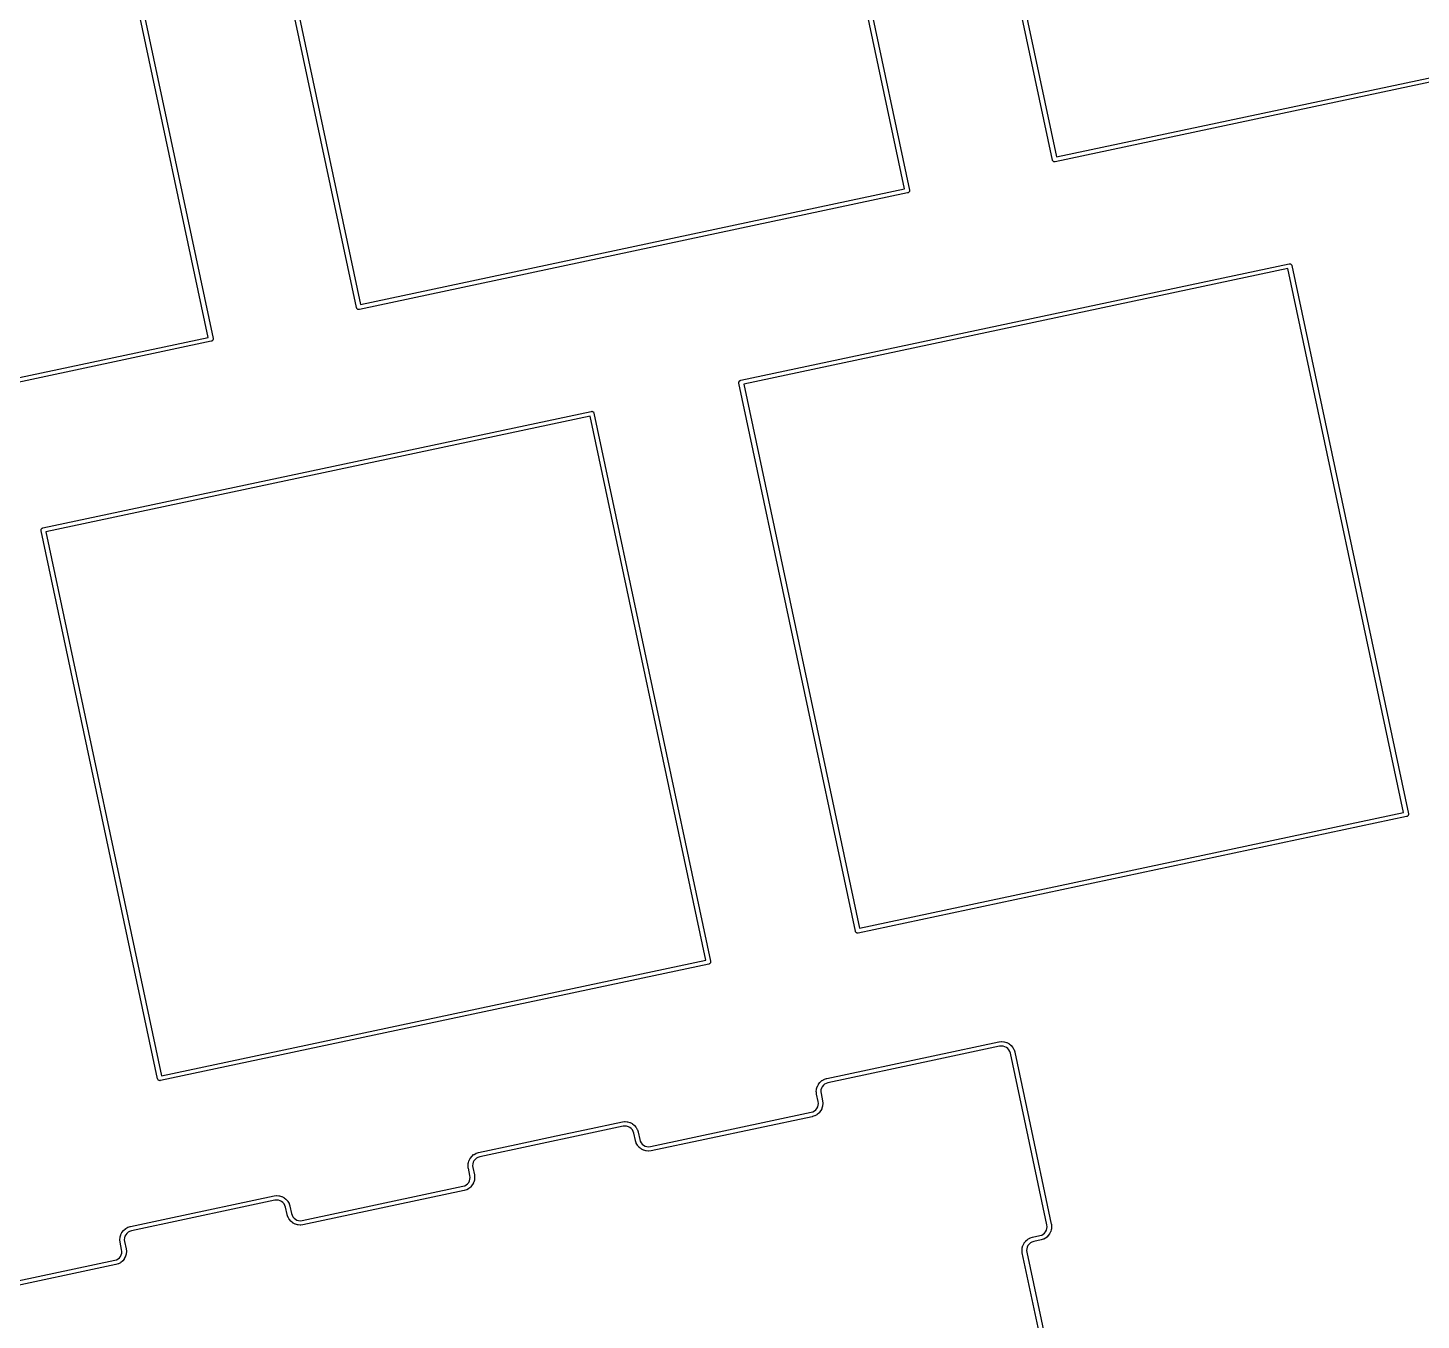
# Model space of a CAD drawing. Extents: x 25 to 394, y -191 to -72.
# Drawn here: x 217.38 to 254.65, y -169.26 to -134.67 of the extents above; entities that cross this region are included whole.
import ezdxf

# ---------------------------------------------------------------- set-up
doc = ezdxf.new("R2010")
doc.units = 0
doc.layers.add('BLACK', color=7, linetype='CONTINUOUS')

msp = doc.modelspace()

# ---------------------------------------------------------------- linework, layer by layer
at = {"layer": 'BLACK', "linetype": 'CONTINUOUS'}
for p, q in [((244.79, -138.21), (241.673, -123.542)), ((241.802, -123.573), (244.896, -138.129)), ((240.834, -138.985), (237.74, -124.429)), ((237.845, -124.348), (240.963, -139.016)), ((226.172, -142.16), (223.054, -127.492)), ((223.184, -127.523), (226.278, -142.079)), ((222.203, -142.955), (219.109, -128.399)), ((219.214, -128.318), (222.332, -142.986)), ((259.533, -135.141), (244.865, -138.259)), ((244.896, -138.129), (259.452, -135.035)), ((244.791, -138.213), (244.79, -138.21)), ((244.792, -138.216), (244.791, -138.213)), ((244.794, -138.224), (244.792, -138.216)), ((244.792, -138.216), (244.792, -138.216)), ((244.8, -138.235), (244.794, -138.224)), ((244.808, -138.244), (244.8, -138.235)), ((244.817, -138.251), (244.808, -138.244)), ((244.827, -138.256), (244.817, -138.251)), ((244.839, -138.26), (244.827, -138.256)), ((244.85, -138.261), (244.839, -138.26)), ((244.859, -138.26), (244.85, -138.261)), ((244.862, -138.259), (244.859, -138.26)), ((244.859, -138.26), (244.859, -138.26)), ((244.865, -138.259), (244.862, -138.259)), ((226.278, -142.079), (240.834, -138.985)), ((240.963, -139.016), (240.964, -139.019)), ((240.964, -139.019), (240.964, -139.022)), ((240.964, -139.022), (240.964, -139.022)), ((240.964, -139.022), (240.965, -139.03)), ((240.965, -139.03), (240.964, -139.042)), ((240.965, -139.03), (240.965, -139.03)), ((240.915, -139.091), (226.247, -142.208)), ((240.917, -139.09), (240.915, -139.091)), ((240.92, -139.089), (240.917, -139.09)), ((240.929, -139.087), (240.92, -139.089)), ((240.92, -139.089), (240.92, -139.089)), ((240.939, -139.081), (240.929, -139.087)), ((240.948, -139.073), (240.939, -139.081)), ((240.955, -139.064), (240.948, -139.073)), ((240.961, -139.054), (240.955, -139.064)), ((240.964, -139.042), (240.961, -139.054)), ((236.451, -144.105), (251.118, -140.988)), ((251.087, -141.117), (236.531, -144.211)), ((254.181, -155.673), (251.087, -141.117)), ((251.118, -140.988), (251.121, -140.987)), ((251.121, -140.987), (251.124, -140.986)), ((251.124, -140.986), (251.133, -140.985)), ((251.124, -140.986), (251.124, -140.986)), ((251.133, -140.985), (251.133, -140.985)), ((251.133, -140.985), (251.145, -140.986)), ((251.145, -140.986), (251.156, -140.99)), ((251.156, -140.99), (251.167, -140.995)), ((251.167, -140.995), (251.176, -141.002)), ((251.176, -141.002), (251.183, -141.011)), ((251.183, -141.011), (251.189, -141.022)), ((251.189, -141.022), (251.191, -141.026)), ((251.191, -141.026), (251.193, -141.033)), ((251.193, -141.033), (251.193, -141.036)), ((251.193, -141.036), (254.311, -155.704)), ((226.173, -142.163), (226.172, -142.16)), ((226.173, -142.166), (226.173, -142.163)), ((226.176, -142.174), (226.173, -142.166)), ((226.173, -142.166), (226.173, -142.166)), ((226.182, -142.184), (226.176, -142.174)), ((226.189, -142.193), (226.182, -142.184)), ((226.199, -142.201), (226.189, -142.193)), ((226.209, -142.206), (226.199, -142.201)), ((226.221, -142.209), (226.209, -142.206)), ((226.232, -142.21), (226.221, -142.209)), ((226.241, -142.209), (226.232, -142.21)), ((226.244, -142.209), (226.241, -142.209)), ((226.241, -142.209), (226.241, -142.209)), ((226.247, -142.208), (226.244, -142.209)), ((222.284, -143.061), (207.616, -146.178)), ((207.647, -146.049), (222.203, -142.955)), ((222.287, -143.06), (222.284, -143.061)), ((222.289, -143.059), (222.287, -143.06)), ((222.298, -143.057), (222.289, -143.059)), ((222.289, -143.059), (222.289, -143.059)), ((222.308, -143.051), (222.298, -143.057)), ((222.317, -143.043), (222.308, -143.051)), ((222.325, -143.034), (222.317, -143.043)), ((222.33, -143.024), (222.325, -143.034)), ((222.333, -143.012), (222.33, -143.024)), ((222.332, -142.986), (222.333, -142.989)), ((222.333, -142.989), (222.334, -143)), ((222.334, -143), (222.333, -143.012)), ((236.4, -144.165), (236.401, -144.154)), ((236.401, -144.177), (236.4, -144.165)), ((236.401, -144.154), (236.404, -144.142)), ((236.402, -144.18), (236.401, -144.177)), ((239.52, -158.848), (236.402, -144.18)), ((236.404, -144.142), (236.41, -144.132)), ((236.41, -144.132), (236.417, -144.122)), ((236.417, -144.122), (236.426, -144.115)), ((236.426, -144.115), (236.436, -144.109)), ((236.436, -144.109), (236.445, -144.106)), ((236.445, -144.106), (236.445, -144.106)), ((236.445, -144.106), (236.448, -144.106)), ((236.448, -144.106), (236.451, -144.105)), ((236.531, -144.211), (239.625, -158.767)), ((217.782, -148.055), (232.449, -144.937)), ((232.449, -144.937), (232.452, -144.936)), ((232.452, -144.936), (232.455, -144.936)), ((232.455, -144.936), (232.464, -144.935)), ((232.455, -144.936), (232.455, -144.936)), ((232.464, -144.935), (232.464, -144.935)), ((232.464, -144.935), (232.476, -144.936)), ((232.476, -144.936), (232.487, -144.939)), ((232.487, -144.939), (232.498, -144.945)), ((232.498, -144.945), (232.507, -144.952)), ((232.507, -144.952), (232.514, -144.961)), ((232.514, -144.961), (232.52, -144.972)), ((232.52, -144.972), (232.521, -144.975)), ((232.521, -144.975), (232.524, -144.983)), ((232.524, -144.983), (232.524, -144.986)), ((232.524, -144.986), (235.642, -159.653)), ((232.418, -145.066), (217.862, -148.16)), ((235.512, -159.623), (232.418, -145.066)), ((217.731, -148.115), (217.732, -148.103)), ((217.732, -148.127), (217.731, -148.115)), ((217.732, -148.103), (217.735, -148.092)), ((217.733, -148.13), (217.732, -148.127)), ((220.851, -162.797), (217.733, -148.13)), ((217.735, -148.092), (217.741, -148.081)), ((217.741, -148.081), (217.748, -148.072)), ((217.748, -148.072), (217.757, -148.065)), ((217.757, -148.065), (217.767, -148.059)), ((217.767, -148.059), (217.776, -148.056)), ((217.776, -148.056), (217.779, -148.055)), ((217.776, -148.056), (217.776, -148.056)), ((217.779, -148.055), (217.782, -148.055)), ((217.862, -148.16), (220.956, -162.717)), ((254.262, -155.778), (239.595, -158.896)), ((239.625, -158.767), (254.181, -155.673)), ((254.265, -155.778), (254.262, -155.778)), ((254.268, -155.777), (254.265, -155.778)), ((254.276, -155.774), (254.268, -155.777)), ((254.268, -155.777), (254.268, -155.777)), ((254.287, -155.769), (254.276, -155.774)), ((254.296, -155.761), (254.287, -155.769)), ((254.303, -155.752), (254.296, -155.761)), ((254.309, -155.741), (254.303, -155.752)), ((254.312, -155.73), (254.309, -155.741)), ((254.311, -155.704), (254.312, -155.707)), ((254.312, -155.707), (254.312, -155.709)), ((254.312, -155.709), (254.312, -155.709)), ((254.312, -155.709), (254.313, -155.715)), ((254.313, -155.718), (254.312, -155.73)), ((254.313, -155.715), (254.313, -155.718)), ((239.52, -158.851), (239.52, -158.848)), ((239.521, -158.853), (239.52, -158.851)), ((239.524, -158.862), (239.521, -158.853)), ((239.521, -158.853), (239.521, -158.853)), ((239.53, -158.872), (239.524, -158.862)), ((239.537, -158.881), (239.53, -158.872)), ((239.546, -158.889), (239.537, -158.881)), ((239.557, -158.894), (239.546, -158.889)), ((239.568, -158.897), (239.557, -158.894)), ((239.58, -158.898), (239.568, -158.897)), ((239.589, -158.897), (239.58, -158.898)), ((239.592, -158.897), (239.589, -158.897)), ((239.589, -158.897), (239.589, -158.897)), ((239.595, -158.896), (239.592, -158.897)), ((235.593, -159.728), (220.926, -162.846)), ((220.956, -162.717), (235.512, -159.623)), ((235.596, -159.728), (235.593, -159.728)), ((235.599, -159.727), (235.596, -159.728)), ((235.607, -159.724), (235.599, -159.727)), ((235.599, -159.727), (235.599, -159.727)), ((235.618, -159.718), (235.607, -159.724)), ((235.627, -159.711), (235.618, -159.718)), ((235.634, -159.702), (235.627, -159.711)), ((235.64, -159.691), (235.634, -159.702)), ((235.643, -159.68), (235.64, -159.691)), ((235.642, -159.653), (235.643, -159.656)), ((235.643, -159.656), (235.644, -159.668)), ((235.644, -159.668), (235.643, -159.68)), ((241.597, -162.183), (243.357, -161.809)), ((243.377, -161.928), (241.622, -162.301)), ((243.357, -161.809), (243.36, -161.809)), ((243.36, -161.809), (243.419, -161.802)), ((243.36, -161.809), (243.36, -161.809)), ((243.426, -161.922), (243.377, -161.928)), ((243.419, -161.802), (243.425, -161.802)), ((243.419, -161.802), (243.419, -161.802)), ((243.419, -161.802), (243.419, -161.802)), ((243.425, -161.802), (243.43, -161.802)), ((243.473, -161.926), (243.426, -161.922)), ((243.43, -161.802), (243.489, -161.807)), ((243.518, -161.939), (243.473, -161.926)), ((243.489, -161.807), (243.489, -161.807)), ((243.489, -161.807), (243.495, -161.808)), ((243.495, -161.808), (243.5, -161.809)), ((243.5, -161.809), (243.556, -161.825)), ((243.559, -161.96), (243.518, -161.939)), ((243.556, -161.825), (243.557, -161.825)), ((243.557, -161.825), (243.562, -161.827)), ((243.596, -161.989), (243.559, -161.96)), ((243.562, -161.827), (243.567, -161.829)), ((243.567, -161.829), (243.619, -161.856)), ((243.626, -162.025), (243.596, -161.989)), ((243.619, -161.856), (243.62, -161.857)), ((243.62, -161.857), (243.625, -161.86)), ((243.625, -161.86), (243.629, -161.863)), ((243.649, -162.066), (243.626, -162.025)), ((243.629, -161.863), (243.675, -161.899)), ((243.664, -162.113), (243.649, -162.066)), ((244.039, -163.875), (243.664, -162.113)), ((243.675, -161.899), (243.676, -161.899)), ((243.676, -161.899), (243.68, -161.903)), ((243.68, -161.903), (243.684, -161.907)), ((243.684, -161.907), (243.722, -161.952)), ((243.722, -161.952), (243.722, -161.952)), ((243.722, -161.952), (243.725, -161.957)), ((243.725, -161.957), (243.728, -161.961)), ((243.728, -161.961), (243.757, -162.012)), ((243.757, -162.012), (243.757, -162.013)), ((243.757, -162.013), (243.759, -162.018)), ((243.759, -162.018), (243.761, -162.023)), ((243.761, -162.023), (243.78, -162.079)), ((243.78, -162.079), (243.78, -162.08)), ((243.78, -162.08), (243.78, -162.081)), ((243.78, -162.081), (243.781, -162.084)), ((243.781, -162.084), (244.156, -163.849)), ((238.754, -162.787), (241.597, -162.183)), ((241.622, -162.301), (238.783, -162.904)), ((241.597, -162.183), (241.597, -162.183)), ((241.622, -162.301), (241.622, -162.301)), ((220.851, -162.8), (220.851, -162.797)), ((220.852, -162.803), (220.851, -162.8)), ((220.855, -162.811), (220.852, -162.803)), ((220.852, -162.803), (220.852, -162.803)), ((220.861, -162.822), (220.855, -162.811)), ((220.868, -162.831), (220.861, -162.822)), ((220.877, -162.838), (220.868, -162.831)), ((220.888, -162.844), (220.877, -162.838)), ((220.899, -162.847), (220.888, -162.844)), ((220.911, -162.848), (220.899, -162.847)), ((220.92, -162.847), (220.911, -162.848)), ((220.923, -162.847), (220.92, -162.847)), ((220.92, -162.847), (220.92, -162.847)), ((220.926, -162.846), (220.923, -162.847)), ((238.57, -162.893), (238.574, -162.889)), ((238.574, -162.889), (238.577, -162.885)), ((238.577, -162.885), (238.622, -162.847)), ((238.622, -162.847), (238.623, -162.846)), ((238.623, -162.846), (238.627, -162.843)), ((238.627, -162.843), (238.632, -162.84)), ((238.632, -162.84), (238.683, -162.812)), ((238.683, -162.812), (238.684, -162.811)), ((238.684, -162.811), (238.689, -162.809)), ((238.689, -162.809), (238.694, -162.807)), ((238.694, -162.807), (238.749, -162.789)), ((238.749, -162.789), (238.75, -162.789)), ((238.75, -162.789), (238.752, -162.788)), ((238.752, -162.788), (238.754, -162.787)), ((238.472, -163.138), (238.477, -163.08)), ((238.472, -163.143), (238.472, -163.138)), ((238.472, -163.149), (238.472, -163.143)), ((238.473, -163.15), (238.472, -163.149)), ((238.479, -163.207), (238.473, -163.15)), ((238.477, -163.079), (238.478, -163.074)), ((238.477, -163.08), (238.477, -163.079)), ((238.478, -163.074), (238.479, -163.068)), ((238.479, -163.068), (238.496, -163.012)), ((238.479, -163.211), (238.479, -163.207)), ((238.521, -163.406), (238.479, -163.211)), ((238.496, -163.011), (238.498, -163.006)), ((238.496, -163.012), (238.496, -163.011)), ((238.498, -163.006), (238.5, -163.001)), ((238.5, -163.001), (238.527, -162.949)), ((238.527, -162.948), (238.53, -162.944)), ((238.527, -162.949), (238.527, -162.948)), ((238.53, -162.944), (238.533, -162.939)), ((238.533, -162.939), (238.569, -162.893)), ((238.569, -162.893), (238.57, -162.893)), ((238.596, -163.096), (238.592, -163.142)), ((238.592, -163.142), (238.598, -163.192)), ((238.609, -163.051), (238.596, -163.096)), ((238.598, -163.192), (238.64, -163.387)), ((238.631, -163.009), (238.609, -163.051)), ((238.66, -162.972), (238.631, -163.009)), ((238.695, -162.942), (238.66, -162.972)), ((238.736, -162.919), (238.695, -162.942)), ((238.783, -162.904), (238.736, -162.919)), ((238.424, -163.656), (238.459, -163.626)), ((238.459, -163.626), (238.488, -163.589)), ((238.488, -163.589), (238.51, -163.548)), ((238.51, -163.548), (238.523, -163.503)), ((238.527, -163.456), (238.521, -163.406)), ((238.523, -163.503), (238.527, -163.456)), ((238.619, -163.597), (238.592, -163.649)), ((238.621, -163.592), (238.619, -163.597)), ((238.623, -163.587), (238.621, -163.592)), ((238.64, -163.53), (238.623, -163.586)), ((238.623, -163.586), (238.623, -163.587)), ((238.64, -163.387), (238.64, -163.391)), ((238.64, -163.391), (238.646, -163.448)), ((238.641, -163.525), (238.64, -163.53)), ((238.642, -163.519), (238.641, -163.525)), ((238.647, -163.46), (238.642, -163.518)), ((238.642, -163.518), (238.642, -163.519)), ((238.646, -163.448), (238.647, -163.449)), ((238.647, -163.449), (238.647, -163.455)), ((238.647, -163.455), (238.647, -163.46)), ((232.28, -164.164), (233.283, -163.95)), ((233.283, -163.95), (233.285, -163.95)), ((233.285, -163.95), (233.344, -163.944)), ((233.285, -163.95), (233.285, -163.95)), ((233.344, -163.944), (233.345, -163.944)), ((233.345, -163.944), (233.35, -163.944)), ((233.35, -163.944), (233.355, -163.943)), ((233.355, -163.943), (233.414, -163.948)), ((233.414, -163.948), (233.415, -163.948)), ((233.415, -163.948), (233.42, -163.949)), ((233.42, -163.949), (233.425, -163.95)), ((233.425, -163.95), (233.482, -163.967)), ((233.482, -163.967), (233.482, -163.967)), ((233.482, -163.967), (233.487, -163.969)), ((233.487, -163.969), (233.492, -163.971)), ((233.492, -163.971), (233.544, -163.998)), ((233.544, -163.998), (233.545, -163.998)), ((233.545, -163.998), (233.55, -164.001)), ((233.55, -164.001), (233.554, -164.004)), ((233.554, -164.004), (233.6, -164.04)), ((234.036, -164.608), (238.336, -163.694)), ((238.365, -163.811), (234.055, -164.727)), ((238.336, -163.694), (238.383, -163.679)), ((238.367, -163.81), (238.365, -163.811)), ((238.369, -163.81), (238.367, -163.81)), ((238.37, -163.809), (238.369, -163.81)), ((238.426, -163.791), (238.37, -163.809)), ((238.383, -163.679), (238.424, -163.656)), ((238.43, -163.789), (238.426, -163.791)), ((238.436, -163.787), (238.43, -163.789)), ((238.487, -163.758), (238.436, -163.787)), ((238.436, -163.787), (238.436, -163.787)), ((238.492, -163.755), (238.487, -163.758)), ((238.496, -163.752), (238.492, -163.755)), ((238.497, -163.751), (238.496, -163.752)), ((238.542, -163.713), (238.497, -163.751)), ((238.545, -163.709), (238.542, -163.713)), ((238.549, -163.706), (238.545, -163.709)), ((238.55, -163.705), (238.549, -163.706)), ((238.586, -163.659), (238.55, -163.705)), ((238.589, -163.654), (238.586, -163.659)), ((238.592, -163.65), (238.589, -163.654)), ((238.592, -163.649), (238.592, -163.65)), ((244.641, -166.706), (244.039, -163.875)), ((244.039, -163.875), (244.039, -163.875)), ((244.156, -163.849), (244.759, -166.687)), ((232.305, -164.281), (229.467, -164.884)), ((230.44, -164.555), (231.508, -164.328)), ((231.508, -164.328), (232.28, -164.164)), ((232.28, -164.164), (232.28, -164.164)), ((233.302, -164.069), (232.305, -164.281)), ((232.305, -164.281), (232.305, -164.281)), ((233.351, -164.063), (233.302, -164.069)), ((233.398, -164.067), (233.351, -164.063)), ((233.443, -164.08), (233.398, -164.067)), ((233.484, -164.102), (233.443, -164.08)), ((233.521, -164.131), (233.484, -164.102)), ((233.551, -164.166), (233.521, -164.131)), ((233.574, -164.207), (233.551, -164.166)), ((233.59, -164.254), (233.574, -164.207)), ((233.631, -164.452), (233.59, -164.254)), ((233.6, -164.04), (233.601, -164.041)), ((233.601, -164.041), (233.605, -164.045)), ((233.605, -164.045), (233.609, -164.048)), ((233.609, -164.048), (233.647, -164.093)), ((233.647, -164.093), (233.647, -164.094)), ((233.647, -164.094), (233.65, -164.098)), ((233.65, -164.098), (233.653, -164.103)), ((233.653, -164.103), (233.682, -164.154)), ((233.682, -164.154), (233.682, -164.155)), ((233.682, -164.155), (233.684, -164.16)), ((233.684, -164.16), (233.687, -164.165)), ((233.687, -164.165), (233.705, -164.22)), ((233.705, -164.22), (233.705, -164.221)), ((233.705, -164.221), (233.705, -164.223)), ((233.705, -164.223), (233.706, -164.225)), ((233.706, -164.225), (233.748, -164.423)), ((229.438, -164.768), (230.44, -164.555)), ((230.44, -164.555), (230.44, -164.555)), ((233.632, -164.454), (233.631, -164.452)), ((233.633, -164.456), (233.632, -164.454)), ((233.633, -164.457), (233.633, -164.456)), ((233.651, -164.513), (233.633, -164.457)), ((233.653, -164.518), (233.651, -164.513)), ((233.655, -164.523), (233.653, -164.518)), ((233.656, -164.523), (233.655, -164.523)), ((233.684, -164.575), (233.656, -164.523)), ((233.687, -164.579), (233.684, -164.575)), ((233.69, -164.584), (233.687, -164.579)), ((233.691, -164.584), (233.69, -164.584)), ((233.729, -164.629), (233.691, -164.584)), ((233.733, -164.633), (233.729, -164.629)), ((233.737, -164.636), (233.733, -164.633)), ((233.737, -164.637), (233.737, -164.636)), ((233.783, -164.673), (233.737, -164.637)), ((233.748, -164.423), (233.763, -164.47)), ((233.763, -164.47), (233.786, -164.511)), ((233.788, -164.676), (233.783, -164.673)), ((233.786, -164.511), (233.816, -164.547)), ((233.792, -164.679), (233.788, -164.676)), ((233.793, -164.68), (233.792, -164.679)), ((233.845, -164.706), (233.793, -164.68)), ((233.816, -164.547), (233.853, -164.576)), ((233.85, -164.708), (233.845, -164.706)), ((233.855, -164.71), (233.85, -164.708)), ((233.853, -164.576), (233.895, -164.597)), ((233.856, -164.711), (233.855, -164.71)), ((233.912, -164.727), (233.856, -164.711)), ((233.895, -164.597), (233.94, -164.61)), ((233.918, -164.728), (233.912, -164.727)), ((233.923, -164.729), (233.918, -164.728)), ((233.924, -164.729), (233.923, -164.729)), ((233.982, -164.734), (233.924, -164.729)), ((233.94, -164.61), (233.986, -164.614)), ((233.988, -164.734), (233.982, -164.734)), ((233.986, -164.614), (234.036, -164.608)), ((233.993, -164.734), (233.988, -164.734)), ((233.994, -164.734), (233.993, -164.734)), ((234.051, -164.727), (233.994, -164.734)), ((234.055, -164.727), (234.051, -164.727)), ((229.156, -165.118), (229.16, -165.06)), ((229.156, -165.124), (229.156, -165.118)), ((229.156, -165.129), (229.156, -165.124)), ((229.16, -165.06), (229.161, -165.059)), ((229.161, -165.059), (229.162, -165.054)), ((229.162, -165.054), (229.163, -165.049)), ((229.163, -165.049), (229.179, -164.992)), ((229.179, -164.991), (229.181, -164.986)), ((229.179, -164.992), (229.179, -164.991)), ((229.181, -164.986), (229.183, -164.981)), ((229.183, -164.981), (229.21, -164.929)), ((229.21, -164.929), (229.213, -164.924)), ((229.21, -164.929), (229.21, -164.929)), ((229.213, -164.924), (229.216, -164.919)), ((229.216, -164.919), (229.252, -164.874)), ((229.252, -164.874), (229.253, -164.873)), ((229.253, -164.873), (229.257, -164.869)), ((229.257, -164.869), (229.261, -164.865)), ((229.261, -164.865), (229.305, -164.827)), ((229.28, -165.076), (229.276, -165.123)), ((229.276, -165.123), (229.281, -165.172)), ((229.292, -165.031), (229.28, -165.076)), ((229.314, -164.989), (229.292, -165.031)), ((229.305, -164.827), (229.306, -164.827)), ((229.306, -164.827), (229.31, -164.824)), ((229.31, -164.824), (229.315, -164.821)), ((229.343, -164.953), (229.314, -164.989)), ((229.315, -164.821), (229.366, -164.792)), ((229.379, -164.922), (229.343, -164.953)), ((229.366, -164.792), (229.367, -164.792)), ((229.367, -164.792), (229.372, -164.789)), ((229.372, -164.789), (229.377, -164.787)), ((229.377, -164.787), (229.432, -164.769)), ((229.419, -164.9), (229.379, -164.922)), ((229.467, -164.884), (229.419, -164.9)), ((229.432, -164.769), (229.433, -164.769)), ((229.433, -164.769), (229.435, -164.769)), ((229.435, -164.769), (229.438, -164.768)), ((229.156, -165.13), (229.156, -165.129)), ((229.162, -165.186), (229.156, -165.13)), ((229.163, -165.191), (229.162, -165.186)), ((229.204, -165.387), (229.163, -165.191)), ((229.193, -165.528), (229.206, -165.483)), ((229.21, -165.436), (229.204, -165.387)), ((229.206, -165.483), (229.21, -165.436)), ((229.281, -165.172), (229.323, -165.368)), ((229.323, -165.368), (229.323, -165.371)), ((229.323, -165.371), (229.33, -165.429)), ((229.33, -165.44), (229.325, -165.499)), ((229.33, -165.429), (229.33, -165.43)), ((229.33, -165.43), (229.33, -165.435)), ((229.33, -165.435), (229.33, -165.44)), ((224.719, -166.589), (229.019, -165.675)), ((229.048, -165.791), (224.738, -166.707)), ((229.019, -165.675), (229.066, -165.659)), ((229.05, -165.79), (229.048, -165.791)), ((229.052, -165.79), (229.05, -165.79)), ((229.053, -165.79), (229.052, -165.79)), ((229.109, -165.772), (229.053, -165.79)), ((229.066, -165.659), (229.107, -165.636)), ((229.107, -165.636), (229.142, -165.606)), ((229.114, -165.769), (229.109, -165.772)), ((229.119, -165.767), (229.114, -165.769)), ((229.17, -165.738), (229.119, -165.767)), ((229.119, -165.767), (229.119, -165.767)), ((229.142, -165.606), (229.172, -165.569)), ((229.175, -165.735), (229.17, -165.738)), ((229.172, -165.569), (229.193, -165.528)), ((229.179, -165.732), (229.175, -165.735)), ((229.18, -165.732), (229.179, -165.732)), ((229.225, -165.694), (229.18, -165.732)), ((229.228, -165.69), (229.225, -165.694)), ((229.232, -165.686), (229.228, -165.69)), ((229.233, -165.685), (229.232, -165.686)), ((229.269, -165.639), (229.233, -165.685)), ((229.272, -165.635), (229.269, -165.639)), ((229.275, -165.63), (229.272, -165.635)), ((229.276, -165.63), (229.275, -165.63)), ((229.302, -165.577), (229.276, -165.63)), ((229.304, -165.572), (229.302, -165.577)), ((229.306, -165.567), (229.304, -165.572)), ((229.307, -165.567), (229.306, -165.567)), ((229.323, -165.51), (229.307, -165.567)), ((229.324, -165.505), (229.323, -165.51)), ((229.325, -165.5), (229.324, -165.505)), ((229.325, -165.499), (229.325, -165.5)), ((221.123, -166.535), (223.966, -165.931)), ((223.985, -166.049), (222.988, -166.261)), ((223.966, -165.931), (223.97, -165.93)), ((223.97, -165.93), (224.027, -165.924)), ((224.034, -166.044), (223.985, -166.049)), ((224.027, -165.924), (224.028, -165.924)), ((224.028, -165.924), (224.033, -165.924)), ((224.033, -165.924), (224.039, -165.924)), ((224.081, -166.048), (224.034, -166.044)), ((224.039, -165.924), (224.097, -165.929)), ((224.126, -166.061), (224.081, -166.048)), ((224.097, -165.929), (224.098, -165.929)), ((224.098, -165.929), (224.103, -165.93)), ((224.103, -165.93), (224.108, -165.931)), ((224.108, -165.931), (224.165, -165.947)), ((224.168, -166.082), (224.126, -166.061)), ((224.165, -165.947), (224.165, -165.947)), ((224.165, -165.947), (224.171, -165.949)), ((224.204, -166.111), (224.168, -166.082)), ((224.171, -165.949), (224.176, -165.951)), ((224.176, -165.951), (224.228, -165.978)), ((224.235, -166.147), (224.204, -166.111)), ((224.228, -165.978), (224.228, -165.978)), ((224.228, -165.978), (224.233, -165.981)), ((224.233, -165.981), (224.237, -165.984)), ((224.257, -166.188), (224.235, -166.147)), ((224.237, -165.984), (224.283, -166.021)), ((224.273, -166.235), (224.257, -166.188)), ((224.315, -166.432), (224.273, -166.235)), ((224.283, -166.021), (224.284, -166.021)), ((224.284, -166.021), (224.288, -166.025)), ((224.288, -166.025), (224.292, -166.029)), ((224.292, -166.029), (224.33, -166.073)), ((224.33, -166.073), (224.33, -166.074)), ((224.33, -166.074), (224.333, -166.079)), ((224.333, -166.079), (224.336, -166.083)), ((224.336, -166.083), (224.365, -166.134)), ((224.365, -166.134), (224.365, -166.135)), ((224.365, -166.135), (224.368, -166.14)), ((224.368, -166.14), (224.37, -166.145)), ((224.37, -166.145), (224.388, -166.201)), ((224.388, -166.201), (224.388, -166.201)), ((224.388, -166.201), (224.388, -166.203)), ((224.388, -166.203), (224.389, -166.206)), ((224.389, -166.206), (224.431, -166.403)), ((220.121, -166.748), (221.123, -166.535)), ((222.988, -166.261), (220.15, -166.865)), ((221.123, -166.535), (221.123, -166.535)), ((222.988, -166.261), (222.988, -166.261)), ((224.315, -166.435), (224.315, -166.432)), ((224.316, -166.437), (224.315, -166.435)), ((224.334, -166.493), (224.316, -166.437)), ((224.316, -166.437), (224.316, -166.437)), ((224.336, -166.498), (224.334, -166.493)), ((224.338, -166.503), (224.336, -166.498)), ((224.339, -166.504), (224.338, -166.503)), ((224.367, -166.555), (224.339, -166.504)), ((224.371, -166.559), (224.367, -166.555)), ((224.374, -166.564), (224.371, -166.559)), ((224.374, -166.565), (224.374, -166.564)), ((224.412, -166.609), (224.374, -166.565)), ((224.416, -166.613), (224.412, -166.609)), ((224.42, -166.617), (224.416, -166.613)), ((224.466, -166.654), (224.42, -166.617)), ((224.42, -166.617), (224.42, -166.617)), ((224.431, -166.403), (224.446, -166.45)), ((224.446, -166.45), (224.469, -166.491)), ((224.469, -166.491), (224.5, -166.527)), ((224.5, -166.527), (224.536, -166.556)), ((224.536, -166.556), (224.578, -166.577)), ((224.578, -166.577), (224.623, -166.59)), ((224.623, -166.59), (224.67, -166.594)), ((224.67, -166.594), (224.719, -166.589)), ((219.846, -167.029), (219.862, -166.973)), ((219.862, -166.972), (219.864, -166.967)), ((219.862, -166.973), (219.862, -166.972)), ((219.864, -166.967), (219.866, -166.962)), ((219.866, -166.962), (219.893, -166.91)), ((219.893, -166.909), (219.896, -166.904)), ((219.893, -166.91), (219.893, -166.909)), ((219.896, -166.904), (219.899, -166.9)), ((219.899, -166.9), (219.936, -166.854)), ((219.936, -166.853), (219.94, -166.849)), ((219.936, -166.854), (219.936, -166.853)), ((219.94, -166.849), (219.944, -166.846)), ((219.944, -166.846), (219.988, -166.808)), ((219.997, -166.97), (219.976, -167.011)), ((219.988, -166.808), (219.989, -166.807)), ((219.989, -166.807), (219.994, -166.804)), ((219.994, -166.804), (219.998, -166.801)), ((220.026, -166.933), (219.997, -166.97)), ((219.998, -166.801), (220.049, -166.772)), ((220.062, -166.903), (220.026, -166.933)), ((220.049, -166.772), (220.05, -166.772)), ((220.05, -166.772), (220.055, -166.77)), ((220.055, -166.77), (220.06, -166.768)), ((220.06, -166.768), (220.115, -166.75)), ((220.102, -166.88), (220.062, -166.903)), ((220.15, -166.865), (220.102, -166.88)), ((220.115, -166.75), (220.116, -166.749)), ((220.116, -166.749), (220.118, -166.749)), ((220.118, -166.749), (220.121, -166.748)), ((224.471, -166.657), (224.466, -166.654)), ((224.475, -166.66), (224.471, -166.657)), ((224.476, -166.66), (224.475, -166.66)), ((224.528, -166.687), (224.476, -166.66)), ((224.533, -166.689), (224.528, -166.687)), ((224.538, -166.691), (224.533, -166.689)), ((224.539, -166.691), (224.538, -166.691)), ((224.595, -166.707), (224.539, -166.691)), ((224.601, -166.708), (224.595, -166.707)), ((224.606, -166.709), (224.601, -166.708)), ((224.607, -166.709), (224.606, -166.709)), ((224.665, -166.714), (224.607, -166.709)), ((224.671, -166.714), (224.665, -166.714)), ((224.676, -166.714), (224.671, -166.714)), ((224.677, -166.714), (224.676, -166.714)), ((224.734, -166.708), (224.677, -166.714)), ((224.738, -166.707), (224.734, -166.708)), ((244.455, -166.994), (244.503, -166.979)), ((244.503, -166.979), (244.543, -166.956)), ((244.543, -166.956), (244.579, -166.926)), ((244.579, -166.926), (244.608, -166.889)), ((244.608, -166.889), (244.63, -166.847)), ((244.63, -166.847), (244.642, -166.802)), ((244.646, -166.756), (244.641, -166.706)), ((244.642, -166.802), (244.646, -166.756)), ((244.706, -166.959), (244.669, -167.005)), ((244.709, -166.954), (244.706, -166.959)), ((244.712, -166.95), (244.709, -166.954)), ((244.739, -166.897), (244.712, -166.949)), ((244.712, -166.949), (244.712, -166.95)), ((244.741, -166.892), (244.739, -166.897)), ((244.743, -166.887), (244.741, -166.892)), ((244.759, -166.83), (244.743, -166.886)), ((244.743, -166.886), (244.743, -166.887)), ((244.759, -166.687), (244.76, -166.69)), ((244.76, -166.824), (244.759, -166.83)), ((244.76, -166.69), (244.76, -166.69)), ((244.76, -166.69), (244.766, -166.748)), ((244.761, -166.819), (244.76, -166.824)), ((244.762, -166.818), (244.761, -166.819)), ((244.766, -166.76), (244.762, -166.818)), ((244.766, -166.748), (244.766, -166.749)), ((244.766, -166.749), (244.766, -166.754)), ((244.766, -166.754), (244.766, -166.76)), ((219.839, -167.099), (219.844, -167.04)), ((219.839, -167.104), (219.839, -167.099)), ((219.839, -167.11), (219.839, -167.104)), ((219.845, -167.166), (219.839, -167.11)), ((219.839, -167.11), (219.839, -167.11)), ((219.844, -167.04), (219.845, -167.034)), ((219.844, -167.04), (219.844, -167.04)), ((219.845, -167.034), (219.846, -167.029)), ((219.846, -167.172), (219.845, -167.166)), ((219.887, -167.367), (219.846, -167.172)), ((219.963, -167.056), (219.959, -167.103)), ((219.959, -167.103), (219.964, -167.152)), ((219.976, -167.011), (219.963, -167.056)), ((219.964, -167.152), (220.006, -167.348)), ((220.006, -167.348), (220.006, -167.352)), ((220.006, -167.352), (220.013, -167.409)), ((243.976, -167.387), (243.981, -167.328)), ((243.981, -167.327), (243.982, -167.322)), ((243.981, -167.328), (243.981, -167.327)), ((243.982, -167.322), (243.983, -167.317)), ((243.983, -167.317), (243.999, -167.26)), ((243.999, -167.26), (244.001, -167.255)), ((243.999, -167.26), (243.999, -167.26)), ((244.001, -167.255), (244.003, -167.25)), ((244.003, -167.25), (244.03, -167.198)), ((244.03, -167.198), (244.031, -167.197)), ((244.031, -167.197), (244.034, -167.192)), ((244.034, -167.192), (244.037, -167.188)), ((244.037, -167.188), (244.073, -167.142)), ((244.073, -167.141), (244.077, -167.137)), ((244.073, -167.142), (244.073, -167.141)), ((244.077, -167.137), (244.081, -167.133)), ((244.081, -167.133), (244.126, -167.095)), ((244.1, -167.344), (244.096, -167.391)), ((244.113, -167.299), (244.1, -167.344)), ((244.134, -167.258), (244.113, -167.299)), ((244.126, -167.095), (244.131, -167.092)), ((244.126, -167.095), (244.126, -167.095)), ((244.131, -167.092), (244.135, -167.089)), ((244.163, -167.221), (244.134, -167.258)), ((244.135, -167.089), (244.186, -167.06)), ((244.199, -167.191), (244.163, -167.221)), ((244.186, -167.06), (244.187, -167.06)), ((244.187, -167.06), (244.192, -167.058)), ((244.192, -167.058), (244.197, -167.055)), ((244.197, -167.055), (244.253, -167.037)), ((244.24, -167.168), (244.199, -167.191)), ((244.287, -167.152), (244.24, -167.168)), ((244.253, -167.037), (244.254, -167.037)), ((244.254, -167.037), (244.255, -167.037)), ((244.255, -167.037), (244.258, -167.036)), ((244.258, -167.036), (244.455, -166.994)), ((244.484, -167.111), (244.287, -167.152)), ((244.487, -167.11), (244.484, -167.111)), ((244.489, -167.109), (244.487, -167.11)), ((244.49, -167.109), (244.489, -167.109)), ((244.545, -167.091), (244.49, -167.109)), ((244.55, -167.089), (244.545, -167.091)), ((244.555, -167.087), (244.55, -167.089)), ((244.556, -167.086), (244.555, -167.087)), ((244.607, -167.058), (244.556, -167.086)), ((244.612, -167.055), (244.607, -167.058)), ((244.616, -167.052), (244.612, -167.055)), ((244.617, -167.051), (244.616, -167.052)), ((244.661, -167.013), (244.617, -167.051)), ((244.665, -167.009), (244.661, -167.013)), ((244.669, -167.005), (244.665, -167.009)), ((244.669, -167.005), (244.669, -167.005)), ((215.402, -168.569), (219.702, -167.655)), ((219.702, -167.655), (219.749, -167.64)), ((219.749, -167.64), (219.79, -167.617)), ((219.79, -167.617), (219.826, -167.586)), ((219.854, -167.719), (219.803, -167.747)), ((219.826, -167.586), (219.855, -167.55)), ((219.858, -167.716), (219.854, -167.719)), ((219.855, -167.55), (219.876, -167.508)), ((219.863, -167.713), (219.858, -167.716)), ((219.908, -167.674), (219.863, -167.712)), ((219.863, -167.712), (219.863, -167.713)), ((219.876, -167.508), (219.889, -167.463)), ((219.893, -167.417), (219.887, -167.367)), ((219.889, -167.463), (219.893, -167.417)), ((219.912, -167.67), (219.908, -167.674)), ((219.915, -167.666), (219.912, -167.67)), ((219.916, -167.666), (219.915, -167.666)), ((219.952, -167.62), (219.916, -167.666)), ((219.955, -167.615), (219.952, -167.62)), ((219.958, -167.611), (219.955, -167.615)), ((219.959, -167.61), (219.958, -167.611)), ((219.985, -167.558), (219.959, -167.61)), ((219.987, -167.553), (219.985, -167.558)), ((219.99, -167.548), (219.987, -167.553)), ((220.006, -167.491), (219.99, -167.547)), ((219.99, -167.547), (219.99, -167.548)), ((220.007, -167.485), (220.006, -167.491)), ((220.008, -167.48), (220.007, -167.485)), ((220.013, -167.421), (220.008, -167.479)), ((220.008, -167.479), (220.008, -167.48)), ((220.013, -167.409), (220.013, -167.41)), ((220.013, -167.41), (220.013, -167.415)), ((220.013, -167.415), (220.013, -167.421)), ((243.976, -167.392), (243.976, -167.387)), ((243.976, -167.398), (243.976, -167.392)), ((243.982, -167.454), (243.976, -167.398)), ((243.976, -167.398), (243.976, -167.398)), ((243.983, -167.459), (243.982, -167.454)), ((244.899, -171.769), (243.983, -167.459)), ((244.096, -167.391), (244.102, -167.44)), ((244.102, -167.44), (245.016, -171.74)), ((219.731, -167.771), (215.421, -168.688)), ((219.733, -167.771), (219.731, -167.771)), ((219.735, -167.77), (219.733, -167.771)), ((219.736, -167.77), (219.735, -167.77)), ((219.792, -167.752), (219.736, -167.77)), ((219.797, -167.75), (219.792, -167.752)), ((219.802, -167.748), (219.797, -167.75)), ((219.803, -167.747), (219.802, -167.748))]:
    msp.add_line(p, q, dxfattribs=at)

doc.saveas('drawing.dxf')
